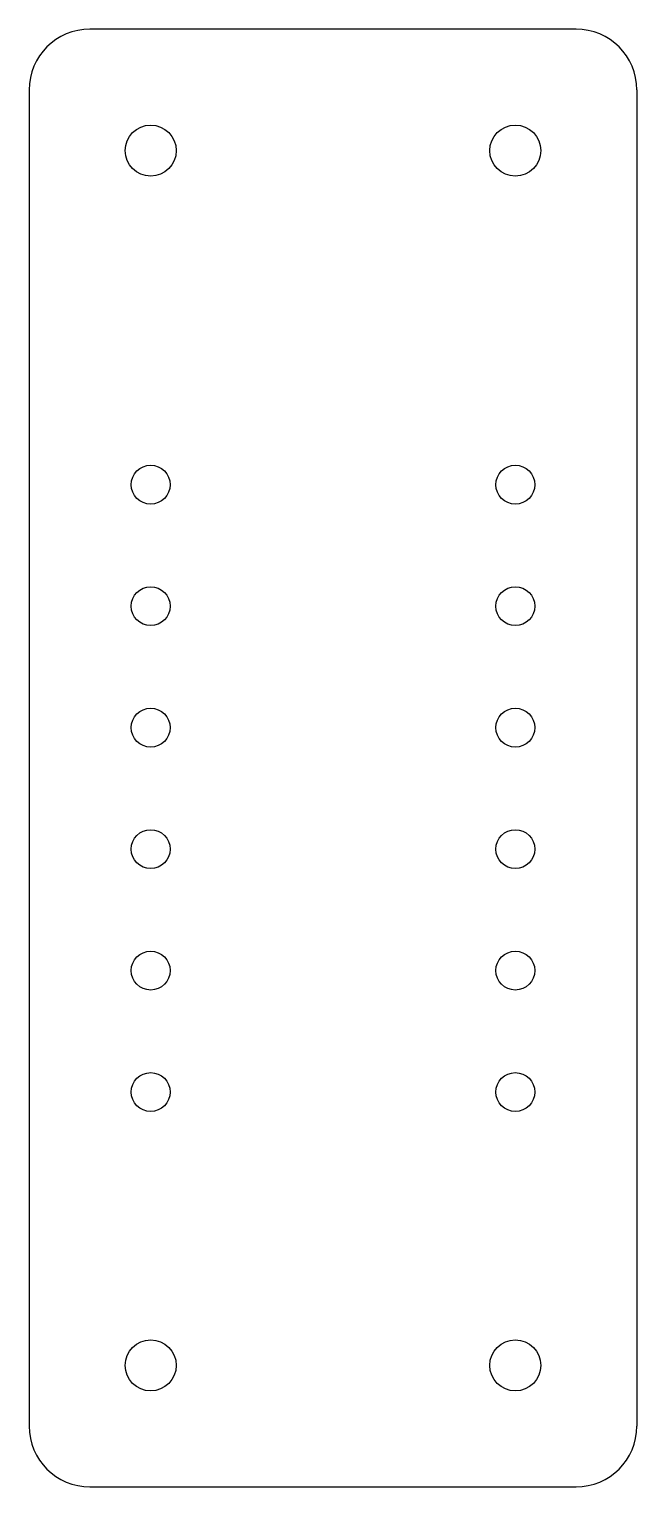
# Model space of a CAD drawing. Header units: millimetres. Extents: x -25 to 25, y -60 to 60.
import ezdxf

# ---------------------------------------------------------------- set-up
doc = ezdxf.new("R2010")
doc.units = ezdxf.units.MM

msp = doc.modelspace()

# ---------------------------------------------------------------- linework, layer by layer
at = {"color": 7, "linetype": 'Continuous', "lineweight": 25}
for p, q in [((20, 60), (-20, 60)), ((-25, 55), (-25, -55)), ((25, 55), (25, -55)), ((-20, -60), (20, -60))]:
    msp.add_line(p, q, dxfattribs=at)
for centre, radius in [((-15, 50), 2.1), ((15, 50), 2.1), ((-15, 22.5), 1.6), ((15, 22.5), 1.6), ((-15, 12.5), 1.6), ((15, 12.5), 1.6), ((-15, 2.5), 1.6), ((15, 2.5), 1.6), ((-15, -7.5), 1.6), ((15, -7.5), 1.6), ((-15, -17.5), 1.6), ((15, -17.5), 1.6), ((-15, -27.5), 1.6), ((15, -27.5), 1.6), ((-15, -50), 2.1), ((15, -50), 2.1)]:
    msp.add_circle(centre, radius, dxfattribs=at)
for centre, start, end in [((-20, 55), 90, 180), ((20, 55), 0, 90), ((-20, -55), 180, 270), ((20, -55), 270, 0)]:
    msp.add_arc(centre, 5, start, end, dxfattribs=at)

doc.saveas('drawing.dxf')
